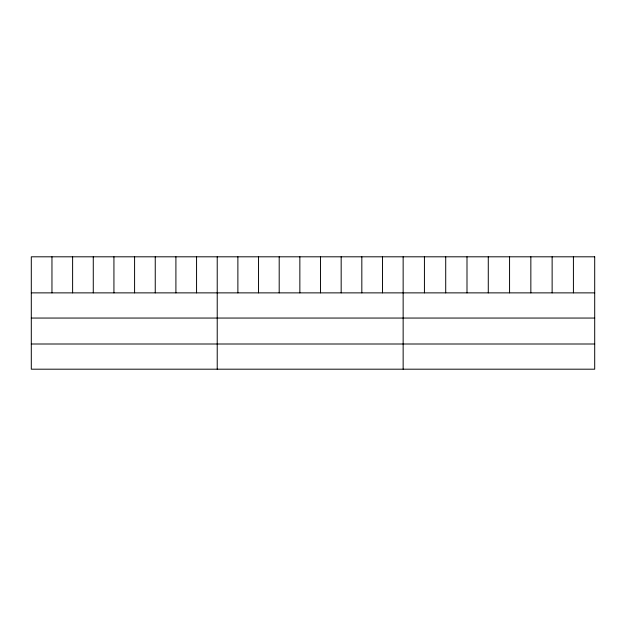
<?xml version="1.0" encoding="UTF-8"?>
<svg xmlns="http://www.w3.org/2000/svg" width="626" height="626" viewBox="0 0 626 626"><rect width="100%" height="100%" fill="white"/><g stroke="black" fill="none" stroke-linecap="round" stroke-linejoin="round"><path stroke-width="0.94" d="M31.3 292.874L594.7 292.874M31.3 318.055L594.7 318.055M31.3 344.003L594.7 344.003M573.416 256.809L573.416 292.874M552.132 256.809L552.132 292.874M530.848 256.809L530.848 292.874M509.564 256.809L509.564 292.874M488.28 256.809L488.28 292.874M466.996 256.809L466.996 292.874M445.712 256.809L445.712 292.874M424.428 256.809L424.428 292.874M403.144 256.809L403.144 369.191M382.486 256.809L382.486 292.874M361.828 256.809L361.828 292.874M341.17 256.809L341.17 292.874M320.512 256.809L320.512 292.874M299.854 256.809L299.854 292.874M279.196 256.809L279.196 292.874M258.538 256.809L258.538 292.874M237.88 256.809L237.88 292.874M217.222 256.809L217.222 369.191M196.564 256.809L196.564 292.874M175.906 256.809L175.906 292.874M155.248 256.809L155.248 292.874M134.59 256.809L134.59 292.874M113.932 256.809L113.932 292.874M93.274 256.809L93.274 292.874M72.616 256.809L72.616 292.874M51.958 256.809L51.958 292.874M594.7 256.809L31.3 256.809L31.3 369.191L594.7 369.191L594.7 256.809"/></g></svg>
